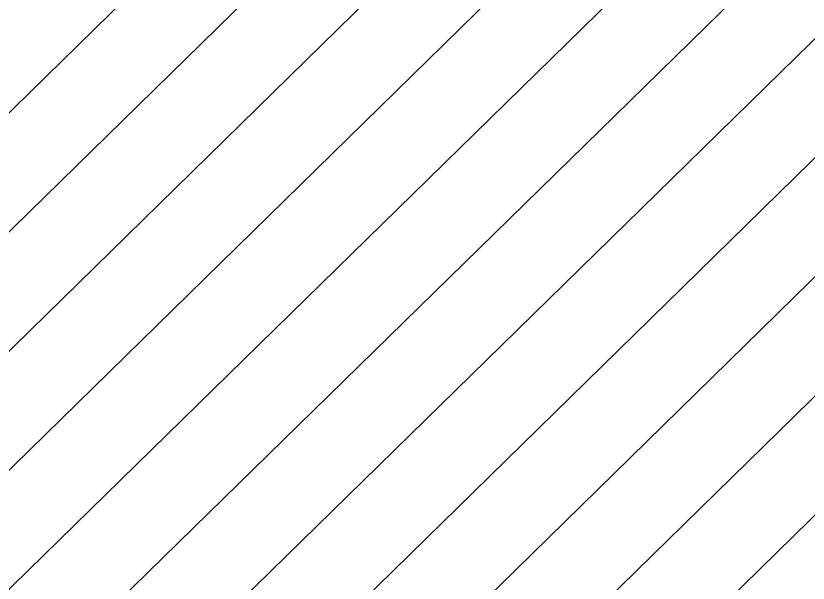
# Model space of a CAD drawing. Extents: x 7084 to 11035, y 13750 to 16729.
# Drawn here: x 8677.624 to 8680.846, y 15515.469 to 15517.777 of the extents above; entities that cross this region are included whole.
import ezdxf

# ---------------------------------------------------------------- set-up
doc = ezdxf.new("R2010")
doc.units = 0
doc.layers.add('Default', color=7, linetype='Continuous')

msp = doc.modelspace()

# ---------------------------------------------------------------- linework, layer by layer
at = {"layer": 'Default'}
for points in [[(8452.3765, 14999.368), (8402.3812, 15137.2434), (8409.5268, 15226.5641), (8507.2954, 15277.7114), (8521.9595, 15276.835), (8571.9791, 15380.447), (8611.8546, 15386.5817), (8654.7286, 15447.3198), (8684.3796, 15433.0055), (8744.9148, 15417.2213), (8809.8489, 15457.8051), (8743.3313, 15538.4039), (8705.8166, 15501.6667), (8676.1656, 15515.981), (8713.6802, 15552.7182), (8756.9092, 15640.8593), (8837.2978, 15698.0246), (8973.0653, 15730.1801), (9004.1735, 15780.2155), (9097.4981, 15715.7254), (9268.9938, 15710.3661), (9365.4601, 15676.4243), (9463.713, 15638.9096), (9589.2567, 15672.2665)], [(8411.2036, 15226.2903), (8507.8737, 15276.8629), (8522.3731, 15275.9963), (8572.5535, 15379.9415), (8611.981, 15386.0073), (8654.9928, 15446.9407), (8684.3107, 15432.7872), (8745.0405, 15416.9523), (8810.1834, 15457.6666), (8743.4519, 15538.5245), (8705.8166, 15501.6692), (8676.4987, 15515.8227), (8714.134, 15552.678), (8756.8773, 15639.8288), (8837.5244, 15697.1779), (8973.7284, 15729.4367), (9004.4871, 15778.91), (9096.7631, 15715.1445), (9268.8103, 15709.7679), (9365.5867, 15675.717), (9464.1555, 15638.0816), (9588.2886, 15671.0638)], [(8412.8805, 15226.0165), (8508.4521, 15276.0144), (8522.7867, 15275.1577), (8573.128, 15379.436), (8612.1074, 15385.4328), (8655.257, 15446.5616), (8684.2417, 15432.569), (8745.1662, 15416.6832), (8810.518, 15457.528), (8743.5725, 15538.6451), (8705.8166, 15501.6717), (8676.8319, 15515.6643), (8714.5878, 15552.6378), (8756.8453, 15638.7982), (8837.7509, 15696.3311), (8974.3915, 15728.6934), (9004.8007, 15777.6044), (9096.0281, 15714.5635), (9268.6267, 15709.1698), (9365.7133, 15675.0096), (9464.598, 15637.2537), (9587.3206, 15669.861)], [(8414.5574, 15225.7427), (8509.0304, 15275.1659), (8523.2002, 15274.3191), (8573.7024, 15378.9305), (8612.2338, 15384.8584), (8655.5212, 15446.1825), (8684.1728, 15432.3507), (8745.2919, 15416.4142), (8810.8525, 15457.3895), (8743.6932, 15538.7658), (8705.8166, 15501.6742), (8677.165, 15515.506), (8715.0416, 15552.5976), (8756.8134, 15637.7677), (8837.9775, 15695.4844), (8975.0546, 15727.95), (9005.1142, 15776.2989), (9095.293, 15713.9826), (9268.4431, 15708.5716), (9365.8399, 15674.3023), (9465.0405, 15636.4258), (9586.3525, 15668.6583)], [(8456.7451, 15003.3207), (8408.9967, 15134.9994), (8416.2342, 15225.4689), (8509.6088, 15274.3174), (8523.6138, 15273.4804), (8574.2768, 15378.425), (8612.3601, 15384.284), (8655.7855, 15445.8034), (8684.1039, 15432.1324), (8745.4177, 15416.1452), (8811.187, 15457.251), (8743.8138, 15538.8864), (8705.8166, 15501.6767), (8677.4982, 15515.3477), (8715.4954, 15552.5573), (8756.7815, 15636.7371), (8838.204, 15694.6376), (8975.7177, 15727.2067), (9005.4278, 15774.9933), (9094.558, 15713.4016), (9268.2595, 15707.9734), (9365.9665, 15673.595), (9465.483, 15635.5978), (9585.3844, 15667.4556)], [(8612.4865, 15383.7096), (8656.0497, 15445.4243), (8684.035, 15431.9141), (8745.5434, 15415.8761), (8811.5215, 15457.1124), (8743.9344, 15539.007), (8705.8166, 15501.6792), (8677.8313, 15515.1893), (8715.9492, 15552.5171), (8756.7495, 15635.7065), (8838.4306, 15693.7909), (8976.3808, 15726.4633), (9005.7414, 15773.6878), (9093.823, 15712.8207), (9268.0759, 15707.3752), (9366.0931, 15672.8877), (9465.9256, 15634.7699), (9584.4163, 15666.2528)], [(9583.4482, 15665.0501), (9466.3681, 15633.942), (9366.2197, 15672.1804), (9267.8923, 15706.7771), (9093.088, 15712.2398), (9006.0549, 15772.3822), (8977.0439, 15725.72), (8838.6571, 15692.9441), (8756.7176, 15634.676), (8716.4029, 15552.4769), (8678.1645, 15515.031), (8705.8166, 15501.6817), (8744.055, 15539.1276), (8811.856, 15456.9739), (8745.6691, 15415.6071), (8683.966, 15431.6959), (8656.3139, 15445.0452), (8612.6129, 15383.1352), (8575.4256, 15377.4141), (8524.441, 15271.8032), (8510.7654, 15272.6205), (8419.588, 15224.9213)], [(9582.4801, 15663.8474), (9466.8106, 15633.114), (9366.3463, 15671.4731), (9267.7087, 15706.1789), (9092.353, 15711.6588), (9006.3685, 15771.0767), (8977.707, 15724.9766), (8838.8837, 15692.0974), (8756.6857, 15633.6454), (8716.8567, 15552.4367), (8678.4977, 15514.8726), (8705.8166, 15501.6842), (8744.1757, 15539.2483), (8812.1905, 15456.8354), (8745.7948, 15415.3381), (8683.8971, 15431.4776), (8656.5782, 15444.666), (8612.7392, 15382.5608), (8576, 15376.9086), (8524.8546, 15270.9645), (8511.3438, 15271.772), (8421.2648, 15224.6475)], [(9581.512, 15662.6446), (9467.2531, 15632.2861), (9366.4729, 15670.7658), (9267.5251, 15705.5807), (9091.6179, 15711.0779), (9006.6821, 15769.7711), (8978.3701, 15724.2333), (8839.1102, 15691.2506), (8756.6537, 15632.6149), (8717.3105, 15552.3965), (8678.8308, 15514.7143), (8705.8166, 15501.6867), (8744.2963, 15539.3689), (8812.525, 15456.6968), (8745.9205, 15415.0691), (8683.8282, 15431.2593), (8656.8424, 15444.2869), (8612.8656, 15381.9864), (8576.5744, 15376.4031), (8525.2681, 15270.1259), (8511.9221, 15270.9235), (8422.9417, 15224.3737)], [(8424.6186, 15224.0999), (8512.5005, 15270.075), (8525.6817, 15269.2872), (8577.1488, 15375.8976), (8612.992, 15381.412), (8657.1066, 15443.9078), (8683.7592, 15431.041), (8746.0462, 15414.8), (8812.8595, 15456.5583), (8744.4169, 15539.4895), (8705.8166, 15501.6892), (8679.164, 15514.556), (8717.7643, 15552.3563), (8756.6218, 15631.5843), (8839.3368, 15690.4039), (8979.0332, 15723.4899), (9006.9957, 15768.4656), (9090.8829, 15710.4969), (9267.3416, 15704.9825), (9366.5995, 15670.0585), (9467.6956, 15631.4581), (9580.544, 15661.4419)], [(8613.1184, 15380.8376), (8657.3708, 15443.5287), (8683.6903, 15430.8228), (8746.172, 15414.531), (8813.194, 15456.4197), (8744.5375, 15539.6101), (8705.8166, 15501.6917), (8679.4971, 15514.3976), (8718.2181, 15552.3161), (8756.5899, 15630.5537), (8839.5633, 15689.5572), (8979.6963, 15722.7465), (9007.3092, 15767.16), (9090.1479, 15709.916), (9267.158, 15704.3844), (9366.7261, 15669.3511), (9468.1382, 15630.6302), (9579.5759, 15660.2392)]]:
    msp.add_lwpolyline(points, dxfattribs=at)

doc.saveas('drawing.dxf')
